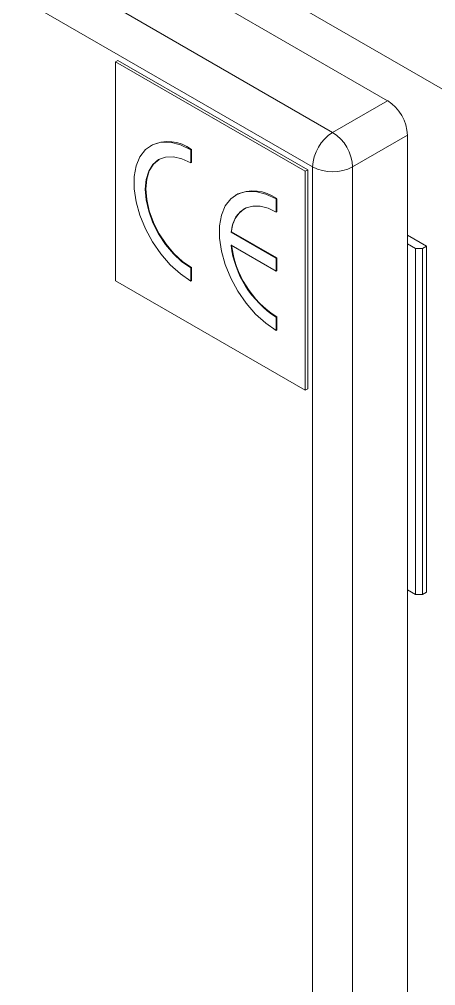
# Model space of a CAD drawing. Extents: x 4137 to 28680, y 2446 to 6814.
# Drawn here: x 24872.5 to 24946.8, y 6464.2 to 6636.7 of the extents above; entities that cross this region are included whole.
import ezdxf

# ---------------------------------------------------------------- set-up
doc = ezdxf.new("R2010")
doc.units = 0
doc.header["$LTSCALE"] = 0.5
doc.layers.get('0').update_dxf_attribs({"linetype": 'CONTINUOUS'})

msp = doc.modelspace()

# ---------------------------------------------------------------- linework, layer by layer
at = {"color": 7, "linetype": 'Continuous', "lineweight": 15}
for p, q in [((24770.26, 6726.87), (24948.45, 6624)), ((24770.26, 6726.87), (24948.45, 6624)), ((24770.26, 6726.87), (24948.45, 6624)), ((24770.26, 6726.87), (24948.45, 6624)), ((24771.59, 6718.38), (24938.2, 6622.2)), ((24771.59, 6718.38), (24938.2, 6622.2)), ((24771.59, 6718.38), (24938.2, 6622.2)), ((24771.59, 6718.38), (24938.2, 6622.2)), ((24928.4, 6616.55), (24761.79, 6712.73)), ((24928.4, 6616.55), (24761.79, 6712.73)), ((24928.4, 6616.55), (24761.79, 6712.73)), ((24928.4, 6616.55), (24761.79, 6712.73)), ((24758.23, 6706.55), (24924.84, 6610.37)), ((24758.23, 6706.55), (24924.84, 6610.37)), ((24758.23, 6706.55), (24924.84, 6610.37)), ((24758.23, 6706.55), (24924.84, 6610.37)), ((24890.09, 6629.4), (24889.64, 6629.15)), ((24890.09, 6629.4), (24889.64, 6629.15)), ((24890.09, 6629.4), (24889.64, 6629.15)), ((24890.09, 6629.4), (24889.64, 6629.15)), ((24923.5, 6609.6), (24889.64, 6629.15)), ((24889.64, 6629.15), (24889.64, 6590.05)), ((24923.5, 6609.6), (24889.64, 6629.15)), ((24889.64, 6629.15), (24889.64, 6590.05)), ((24923.5, 6609.6), (24889.64, 6629.15)), ((24889.64, 6629.15), (24889.64, 6590.05)), ((24923.5, 6609.6), (24889.64, 6629.15)), ((24889.64, 6629.15), (24889.64, 6590.05)), ((24923.95, 6609.86), (24890.09, 6629.4)), ((24923.95, 6609.86), (24890.09, 6629.4)), ((24923.95, 6609.86), (24890.09, 6629.4)), ((24923.95, 6609.86), (24890.09, 6629.4)), ((24938.2, 6622.2), (24928.4, 6616.55)), ((24938.2, 6622.2), (24928.4, 6616.55)), ((24938.2, 6622.2), (24928.4, 6616.55)), ((24938.2, 6622.2), (24928.4, 6616.55)), ((24931.96, 6610.37), (24941.76, 6616.03)), ((24931.96, 6610.37), (24941.76, 6616.03)), ((24931.96, 6610.37), (24941.76, 6616.03)), ((24931.96, 6610.37), (24941.76, 6616.03)), ((24941.76, 6616.03), (24941.76, 6320.75)), ((24941.76, 6616.03), (24941.76, 6320.75)), ((24941.76, 6616.03), (24941.76, 6320.75)), ((24941.76, 6616.03), (24941.76, 6320.75)), ((24896, 6614.22), (24895.92, 6614.17)), ((24896, 6614.22), (24895.92, 6614.17)), ((24896, 6614.22), (24895.92, 6614.17)), ((24896, 6614.22), (24895.92, 6614.17)), ((24903.1, 6613.46), (24903.19, 6613.51)), ((24903.1, 6613.46), (24903.19, 6613.51)), ((24903.1, 6613.46), (24903.19, 6613.51)), ((24903.1, 6613.46), (24903.19, 6613.51)), ((24903.1, 6613.46), (24903.1, 6611.11)), ((24903.1, 6613.46), (24903.1, 6611.11)), ((24903.1, 6613.46), (24903.1, 6611.11)), ((24903.1, 6613.46), (24903.1, 6611.11)), ((24903.19, 6613.51), (24903.19, 6611.16)), ((24903.19, 6613.51), (24903.19, 6611.16)), ((24903.19, 6613.51), (24903.19, 6611.16)), ((24903.19, 6613.51), (24903.19, 6611.16)), ((24903.1, 6611.11), (24903.19, 6611.16)), ((24903.1, 6611.11), (24903.19, 6611.16)), ((24903.1, 6611.11), (24903.19, 6611.16)), ((24903.1, 6611.11), (24903.19, 6611.16)), ((24924.84, 6610.37), (24924.84, 6315.1)), ((24924.84, 6610.37), (24924.84, 6315.1)), ((24924.84, 6610.37), (24924.84, 6315.1)), ((24924.84, 6610.37), (24924.84, 6315.1)), ((24931.96, 6315.1), (24931.96, 6610.37)), ((24931.96, 6315.1), (24931.96, 6610.37)), ((24931.96, 6315.1), (24931.96, 6610.37)), ((24931.96, 6315.1), (24931.96, 6610.37)), ((24923.95, 6609.86), (24923.5, 6609.6)), ((24923.95, 6609.86), (24923.5, 6609.6)), ((24923.95, 6609.86), (24923.5, 6609.6)), ((24923.95, 6609.86), (24923.5, 6609.6)), ((24923.5, 6570.51), (24923.5, 6609.6)), ((24923.5, 6570.51), (24923.5, 6609.6)), ((24923.5, 6570.51), (24923.5, 6609.6)), ((24923.5, 6570.51), (24923.5, 6609.6)), ((24923.95, 6570.76), (24923.95, 6609.86)), ((24923.95, 6570.76), (24923.95, 6609.86)), ((24923.95, 6570.76), (24923.95, 6609.86)), ((24923.95, 6570.76), (24923.95, 6609.86)), ((24911.24, 6605.43), (24911.15, 6605.37)), ((24911.24, 6605.43), (24911.15, 6605.37)), ((24911.24, 6605.43), (24911.15, 6605.37)), ((24911.24, 6605.43), (24911.15, 6605.37)), ((24918.33, 6604.66), (24918.42, 6604.71)), ((24918.33, 6604.66), (24918.42, 6604.71)), ((24918.33, 6604.66), (24918.42, 6604.71)), ((24918.33, 6604.66), (24918.42, 6604.71)), ((24918.33, 6604.66), (24918.33, 6602.32)), ((24918.33, 6604.66), (24918.33, 6602.32)), ((24918.33, 6604.66), (24918.33, 6602.32)), ((24918.33, 6604.66), (24918.33, 6602.32)), ((24918.42, 6604.71), (24918.42, 6602.37)), ((24918.42, 6604.71), (24918.42, 6602.37)), ((24918.42, 6604.71), (24918.42, 6602.37)), ((24918.42, 6604.71), (24918.42, 6602.37)), ((24918.33, 6602.32), (24918.42, 6602.37)), ((24918.33, 6602.32), (24918.42, 6602.37)), ((24918.33, 6602.32), (24918.42, 6602.37)), ((24918.33, 6602.32), (24918.42, 6602.37)), ((24910.27, 6598.76), (24910.36, 6598.81)), ((24910.27, 6598.76), (24910.36, 6598.81)), ((24910.27, 6598.76), (24910.36, 6598.81)), ((24910.27, 6598.76), (24910.36, 6598.81)), ((24910.27, 6598.76), (24918.33, 6594.11)), ((24910.27, 6598.76), (24918.33, 6594.11)), ((24910.27, 6598.76), (24918.33, 6594.11)), ((24910.27, 6598.76), (24918.33, 6594.11)), ((24910.36, 6598.81), (24918.42, 6594.16)), ((24910.36, 6598.81), (24918.42, 6594.16)), ((24910.36, 6598.81), (24918.42, 6594.16)), ((24910.36, 6598.81), (24918.42, 6594.16)), ((24945.15, 6596.23), (24941.76, 6598.18)), ((24945.15, 6596.23), (24941.76, 6598.18)), ((24945.15, 6596.23), (24941.76, 6598.18)), ((24945.15, 6596.23), (24941.76, 6598.18)), ((24910.27, 6596.41), (24918.33, 6591.76)), ((24910.27, 6596.41), (24918.33, 6591.76)), ((24910.27, 6596.41), (24918.33, 6591.76)), ((24910.27, 6596.41), (24918.33, 6591.76)), ((24941.76, 6596.64), (24943.19, 6595.81)), ((24941.76, 6596.64), (24943.19, 6595.81)), ((24941.76, 6596.64), (24943.19, 6595.81)), ((24941.76, 6596.64), (24943.19, 6595.81)), ((24943.19, 6595.81), (24944.44, 6595.81)), ((24943.19, 6595.81), (24943.19, 6534.08)), ((24943.19, 6595.81), (24944.44, 6595.81)), ((24943.19, 6595.81), (24943.19, 6534.08)), ((24943.19, 6595.81), (24944.44, 6595.81)), ((24943.19, 6595.81), (24943.19, 6534.08)), ((24943.19, 6595.81), (24944.44, 6595.81)), ((24943.19, 6595.81), (24943.19, 6534.08)), ((24944.44, 6595.81), (24945.15, 6596.23)), ((24944.44, 6595.81), (24945.15, 6596.23)), ((24944.44, 6595.81), (24945.15, 6596.23)), ((24944.44, 6595.81), (24945.15, 6596.23)), ((24944.44, 6534.08), (24944.44, 6595.81)), ((24944.44, 6534.08), (24944.44, 6595.81)), ((24944.44, 6534.08), (24944.44, 6595.81)), ((24944.44, 6534.08), (24944.44, 6595.81)), ((24945.15, 6534.49), (24945.15, 6596.23)), ((24945.15, 6534.49), (24945.15, 6596.23)), ((24945.15, 6534.49), (24945.15, 6596.23)), ((24945.15, 6534.49), (24945.15, 6596.23)), ((24918.33, 6594.11), (24918.42, 6594.16)), ((24918.33, 6594.11), (24918.42, 6594.16)), ((24918.33, 6594.11), (24918.42, 6594.16)), ((24918.33, 6594.11), (24918.42, 6594.16)), ((24918.33, 6594.11), (24918.33, 6591.76)), ((24918.33, 6594.11), (24918.33, 6591.76)), ((24918.33, 6594.11), (24918.33, 6591.76)), ((24918.33, 6594.11), (24918.33, 6591.76)), ((24918.42, 6594.16), (24918.42, 6591.81)), ((24918.42, 6594.16), (24918.42, 6591.81)), ((24918.42, 6594.16), (24918.42, 6591.81)), ((24918.42, 6594.16), (24918.42, 6591.81)), ((24903.1, 6592.35), (24903.19, 6592.4)), ((24903.1, 6592.35), (24903.19, 6592.4)), ((24903.1, 6592.35), (24903.19, 6592.4)), ((24903.1, 6592.35), (24903.19, 6592.4)), ((24903.1, 6592.35), (24903.1, 6590)), ((24903.1, 6592.35), (24903.1, 6590)), ((24903.1, 6592.35), (24903.1, 6590)), ((24903.1, 6592.35), (24903.1, 6590)), ((24903.19, 6592.4), (24903.19, 6590.05)), ((24903.19, 6592.4), (24903.19, 6590.05)), ((24903.19, 6592.4), (24903.19, 6590.05)), ((24903.19, 6592.4), (24903.19, 6590.05)), ((24918.33, 6591.76), (24918.42, 6591.81)), ((24918.33, 6591.76), (24918.42, 6591.81)), ((24918.33, 6591.76), (24918.42, 6591.81)), ((24918.33, 6591.76), (24918.42, 6591.81)), ((24889.64, 6590.05), (24923.5, 6570.51)), ((24889.64, 6590.05), (24923.5, 6570.51)), ((24889.64, 6590.05), (24923.5, 6570.51)), ((24889.64, 6590.05), (24923.5, 6570.51)), ((24903.1, 6590), (24903.19, 6590.05)), ((24903.1, 6590), (24903.19, 6590.05)), ((24903.1, 6590), (24903.19, 6590.05)), ((24903.1, 6590), (24903.19, 6590.05)), ((24918.33, 6583.55), (24918.42, 6583.6)), ((24918.33, 6583.55), (24918.42, 6583.6)), ((24918.33, 6583.55), (24918.42, 6583.6)), ((24918.33, 6583.55), (24918.42, 6583.6)), ((24918.33, 6583.55), (24918.33, 6581.21)), ((24918.33, 6583.55), (24918.33, 6581.21)), ((24918.33, 6583.55), (24918.33, 6581.21)), ((24918.33, 6583.55), (24918.33, 6581.21)), ((24918.42, 6583.6), (24918.42, 6581.26)), ((24918.42, 6583.6), (24918.42, 6581.26)), ((24918.42, 6583.6), (24918.42, 6581.26)), ((24918.42, 6583.6), (24918.42, 6581.26)), ((24918.33, 6581.21), (24918.42, 6581.26)), ((24918.33, 6581.21), (24918.42, 6581.26)), ((24918.33, 6581.21), (24918.42, 6581.26)), ((24918.33, 6581.21), (24918.42, 6581.26)), ((24923.95, 6570.76), (24923.5, 6570.51)), ((24923.95, 6570.76), (24923.5, 6570.51)), ((24923.95, 6570.76), (24923.5, 6570.51)), ((24923.95, 6570.76), (24923.5, 6570.51)), ((24941.76, 6534.91), (24943.19, 6534.08)), ((24941.76, 6534.91), (24943.19, 6534.08)), ((24941.76, 6534.91), (24943.19, 6534.08)), ((24941.76, 6534.91), (24943.19, 6534.08)), ((24944.44, 6534.08), (24945.15, 6534.49)), ((24944.44, 6534.08), (24945.15, 6534.49)), ((24944.44, 6534.08), (24945.15, 6534.49)), ((24944.44, 6534.08), (24945.15, 6534.49)), ((24944.44, 6534.08), (24943.19, 6534.08)), ((24944.44, 6534.08), (24943.19, 6534.08)), ((24944.44, 6534.08), (24943.19, 6534.08)), ((24944.44, 6534.08), (24943.19, 6534.08))]:
    msp.add_line(p, q, dxfattribs=at)
at = {"color": 7, "linetype": 'Continuous', "lineweight": 15, "flags": 128}
for points in [[(24903.1, 6613.46), (24901.23, 6614.34), (24899.43, 6614.78), (24897.75, 6614.79), (24896.25, 6614.35), (24894.99, 6613.48), (24894.01, 6612.21), (24893.33, 6610.58), (24892.98, 6608.65), (24892.98, 6606.49), (24893.33, 6604.16), (24894.01, 6601.75), (24894.99, 6599.34), (24896.25, 6597.01), (24897.75, 6594.84), (24899.43, 6592.91), (24901.23, 6591.28), (24903.1, 6590)], [(24903.1, 6613.46), (24901.23, 6614.34), (24899.43, 6614.78), (24897.75, 6614.79), (24896.25, 6614.35), (24894.99, 6613.48), (24894.01, 6612.21), (24893.33, 6610.58), (24892.98, 6608.65), (24892.98, 6606.49), (24893.33, 6604.16), (24894.01, 6601.75), (24894.99, 6599.34), (24896.25, 6597.01), (24897.75, 6594.84), (24899.43, 6592.91), (24901.23, 6591.28), (24903.1, 6590)], [(24903.1, 6613.46), (24901.23, 6614.34), (24899.43, 6614.78), (24897.75, 6614.79), (24896.25, 6614.35), (24894.99, 6613.48), (24894.01, 6612.21), (24893.33, 6610.58), (24892.98, 6608.65), (24892.98, 6606.49), (24893.33, 6604.16), (24894.01, 6601.75), (24894.99, 6599.34), (24896.25, 6597.01), (24897.75, 6594.84), (24899.43, 6592.91), (24901.23, 6591.28), (24903.1, 6590)], [(24903.1, 6613.46), (24901.23, 6614.34), (24899.43, 6614.78), (24897.75, 6614.79), (24896.25, 6614.35), (24894.99, 6613.48), (24894.01, 6612.21), (24893.33, 6610.58), (24892.98, 6608.65), (24892.98, 6606.49), (24893.33, 6604.16), (24894.01, 6601.75), (24894.99, 6599.34), (24896.25, 6597.01), (24897.75, 6594.84), (24899.43, 6592.91), (24901.23, 6591.28), (24903.1, 6590)], [(24903.1, 6611.11), (24901.51, 6611.85), (24899.99, 6612.19), (24898.58, 6612.14), (24897.35, 6611.68), (24896.34, 6610.84), (24895.59, 6609.65), (24895.13, 6608.16), (24894.97, 6606.42), (24895.13, 6604.5), (24895.59, 6602.47), (24896.34, 6600.42), (24897.35, 6598.41), (24898.58, 6596.53), (24899.99, 6594.86), (24901.51, 6593.44), (24903.1, 6592.35)], [(24903.1, 6611.11), (24901.51, 6611.85), (24899.99, 6612.19), (24898.58, 6612.14), (24897.35, 6611.68), (24896.34, 6610.84), (24895.59, 6609.65), (24895.13, 6608.16), (24894.97, 6606.42), (24895.13, 6604.5), (24895.59, 6602.47), (24896.34, 6600.42), (24897.35, 6598.41), (24898.58, 6596.53), (24899.99, 6594.86), (24901.51, 6593.44), (24903.1, 6592.35)], [(24903.1, 6611.11), (24901.51, 6611.85), (24899.99, 6612.19), (24898.58, 6612.14), (24897.35, 6611.68), (24896.34, 6610.84), (24895.59, 6609.65), (24895.13, 6608.16), (24894.97, 6606.42), (24895.13, 6604.5), (24895.59, 6602.47), (24896.34, 6600.42), (24897.35, 6598.41), (24898.58, 6596.53), (24899.99, 6594.86), (24901.51, 6593.44), (24903.1, 6592.35)], [(24903.1, 6611.11), (24901.51, 6611.85), (24899.99, 6612.19), (24898.58, 6612.14), (24897.35, 6611.68), (24896.34, 6610.84), (24895.59, 6609.65), (24895.13, 6608.16), (24894.97, 6606.42), (24895.13, 6604.5), (24895.59, 6602.47), (24896.34, 6600.42), (24897.35, 6598.41), (24898.58, 6596.53), (24899.99, 6594.86), (24901.51, 6593.44), (24903.1, 6592.35)], [(24897.44, 6611.73), (24897.44, 6611.73), (24896.43, 6610.89), (24895.68, 6609.7), (24895.22, 6608.21), (24895.06, 6606.47), (24895.22, 6604.55), (24895.68, 6602.52), (24896.43, 6600.47), (24897.44, 6598.46), (24898.67, 6596.58), (24900.08, 6594.91), (24901.6, 6593.49), (24903.19, 6592.4)], [(24897.44, 6611.73), (24897.44, 6611.73), (24896.43, 6610.89), (24895.68, 6609.7), (24895.22, 6608.21), (24895.06, 6606.47), (24895.22, 6604.55), (24895.68, 6602.52), (24896.43, 6600.47), (24897.44, 6598.46), (24898.67, 6596.58), (24900.08, 6594.91), (24901.6, 6593.49), (24903.19, 6592.4)], [(24897.44, 6611.73), (24897.44, 6611.73), (24896.43, 6610.89), (24895.68, 6609.7), (24895.22, 6608.21), (24895.06, 6606.47), (24895.22, 6604.55), (24895.68, 6602.52), (24896.43, 6600.47), (24897.44, 6598.46), (24898.67, 6596.58), (24900.08, 6594.91), (24901.6, 6593.49), (24903.19, 6592.4)], [(24897.44, 6611.73), (24897.44, 6611.73), (24896.43, 6610.89), (24895.68, 6609.7), (24895.22, 6608.21), (24895.06, 6606.47), (24895.22, 6604.55), (24895.68, 6602.52), (24896.43, 6600.47), (24897.44, 6598.46), (24898.67, 6596.58), (24900.08, 6594.91), (24901.6, 6593.49), (24903.19, 6592.4)], [(24918.33, 6604.66), (24916.47, 6605.54), (24914.66, 6605.99), (24912.99, 6605.99), (24911.49, 6605.55), (24910.23, 6604.68), (24909.24, 6603.41), (24908.56, 6601.78), (24908.22, 6599.85), (24908.22, 6597.69), (24908.56, 6595.36), (24909.24, 6592.95), (24910.23, 6590.54), (24911.49, 6588.22), (24912.99, 6586.05), (24914.66, 6584.12), (24916.47, 6582.48), (24918.33, 6581.21)], [(24918.33, 6604.66), (24916.47, 6605.54), (24914.66, 6605.99), (24912.99, 6605.99), (24911.49, 6605.55), (24910.23, 6604.68), (24909.24, 6603.41), (24908.56, 6601.78), (24908.22, 6599.85), (24908.22, 6597.69), (24908.56, 6595.36), (24909.24, 6592.95), (24910.23, 6590.54), (24911.49, 6588.22), (24912.99, 6586.05), (24914.66, 6584.12), (24916.47, 6582.48), (24918.33, 6581.21)], [(24918.33, 6604.66), (24916.47, 6605.54), (24914.66, 6605.99), (24912.99, 6605.99), (24911.49, 6605.55), (24910.23, 6604.68), (24909.24, 6603.41), (24908.56, 6601.78), (24908.22, 6599.85), (24908.22, 6597.69), (24908.56, 6595.36), (24909.24, 6592.95), (24910.23, 6590.54), (24911.49, 6588.22), (24912.99, 6586.05), (24914.66, 6584.12), (24916.47, 6582.48), (24918.33, 6581.21)], [(24918.33, 6604.66), (24916.47, 6605.54), (24914.66, 6605.99), (24912.99, 6605.99), (24911.49, 6605.55), (24910.23, 6604.68), (24909.24, 6603.41), (24908.56, 6601.78), (24908.22, 6599.85), (24908.22, 6597.69), (24908.56, 6595.36), (24909.24, 6592.95), (24910.23, 6590.54), (24911.49, 6588.22), (24912.99, 6586.05), (24914.66, 6584.12), (24916.47, 6582.48), (24918.33, 6581.21)], [(24918.33, 6602.32), (24916.87, 6603.01), (24915.46, 6603.37), (24914.14, 6603.39), (24912.96, 6603.07), (24911.95, 6602.43), (24911.15, 6601.47), (24910.58, 6600.23), (24910.27, 6598.76)], [(24918.33, 6602.32), (24916.87, 6603.01), (24915.46, 6603.37), (24914.14, 6603.39), (24912.96, 6603.07), (24911.95, 6602.43), (24911.15, 6601.47), (24910.58, 6600.23), (24910.27, 6598.76)], [(24918.33, 6602.32), (24916.87, 6603.01), (24915.46, 6603.37), (24914.14, 6603.39), (24912.96, 6603.07), (24911.95, 6602.43), (24911.15, 6601.47), (24910.58, 6600.23), (24910.27, 6598.76)], [(24918.33, 6602.32), (24916.87, 6603.01), (24915.46, 6603.37), (24914.14, 6603.39), (24912.96, 6603.07), (24911.95, 6602.43), (24911.15, 6601.47), (24910.58, 6600.23), (24910.27, 6598.76)]]:
    msp.add_lwpolyline(points, dxfattribs=at)
at = {"color": 7, "linetype": 'Continuous', "lineweight": 15}
for centre, radius, start, end in [((24934.03, 6615.68), 7.75, 2.6055, 57.3944), ((24934.03, 6615.68), 7.75, 2.6055, 57.3944), ((24934.03, 6615.68), 7.75, 2.6055, 57.3944), ((24934.03, 6615.68), 7.75, 2.6055, 57.3944), ((24932.57, 6610.02), 7.75, 122.6057, 177.3944), ((24932.57, 6610.02), 7.75, 122.6057, 177.3944), ((24932.57, 6610.02), 7.75, 122.6057, 177.3944), ((24932.57, 6610.02), 7.75, 122.6057, 177.3944), ((24924.23, 6610.02), 7.75, 2.6055, 57.3944), ((24924.23, 6610.02), 7.75, 2.6055, 57.3944), ((24924.23, 6610.02), 7.75, 2.6055, 57.3944), ((24924.23, 6610.02), 7.75, 2.6055, 57.3944), ((24899.01, 6607.94), 6.96, 53.1242, 115.5655), ((24899.01, 6607.94), 6.96, 53.1242, 115.5655), ((24899.01, 6607.94), 6.96, 53.1242, 115.5655), ((24899.01, 6607.94), 6.96, 53.1242, 115.5655), ((24928.4, 6617.25), 7.75, 242.6096, 297.3904), ((24928.4, 6617.25), 7.75, 242.6096, 297.3904), ((24928.4, 6617.25), 7.75, 242.6096, 297.3904), ((24928.4, 6617.25), 7.75, 242.6096, 297.3904), ((24914.24, 6599.15), 6.96, 53.1242, 115.5655), ((24914.24, 6599.15), 6.96, 53.1242, 115.5655), ((24914.24, 6599.15), 6.96, 53.1242, 115.5655), ((24914.24, 6599.15), 6.96, 53.1242, 115.5655), ((24915.53, 6598.62), 5.17, 123.4774, 177.8859), ((24915.53, 6598.62), 5.17, 123.4774, 177.8859), ((24915.53, 6598.62), 5.17, 123.4774, 177.8859), ((24915.53, 6598.62), 5.17, 123.4774, 177.8859), ((24928.05, 6598.6), 17.92, 187.007, 237.1427), ((24928.05, 6598.6), 17.92, 187.007, 237.1427), ((24928.05, 6598.6), 17.92, 187.007, 237.1427), ((24928.05, 6598.6), 17.92, 187.007, 237.1427), ((24928.14, 6598.65), 17.92, 187.007, 237.1427), ((24928.14, 6598.65), 17.92, 187.007, 237.1427), ((24928.14, 6598.65), 17.92, 187.007, 237.1427), ((24928.14, 6598.65), 17.92, 187.007, 237.1427)]:
    msp.add_arc(centre, radius, start, end, dxfattribs=at)

doc.saveas('drawing.dxf')
